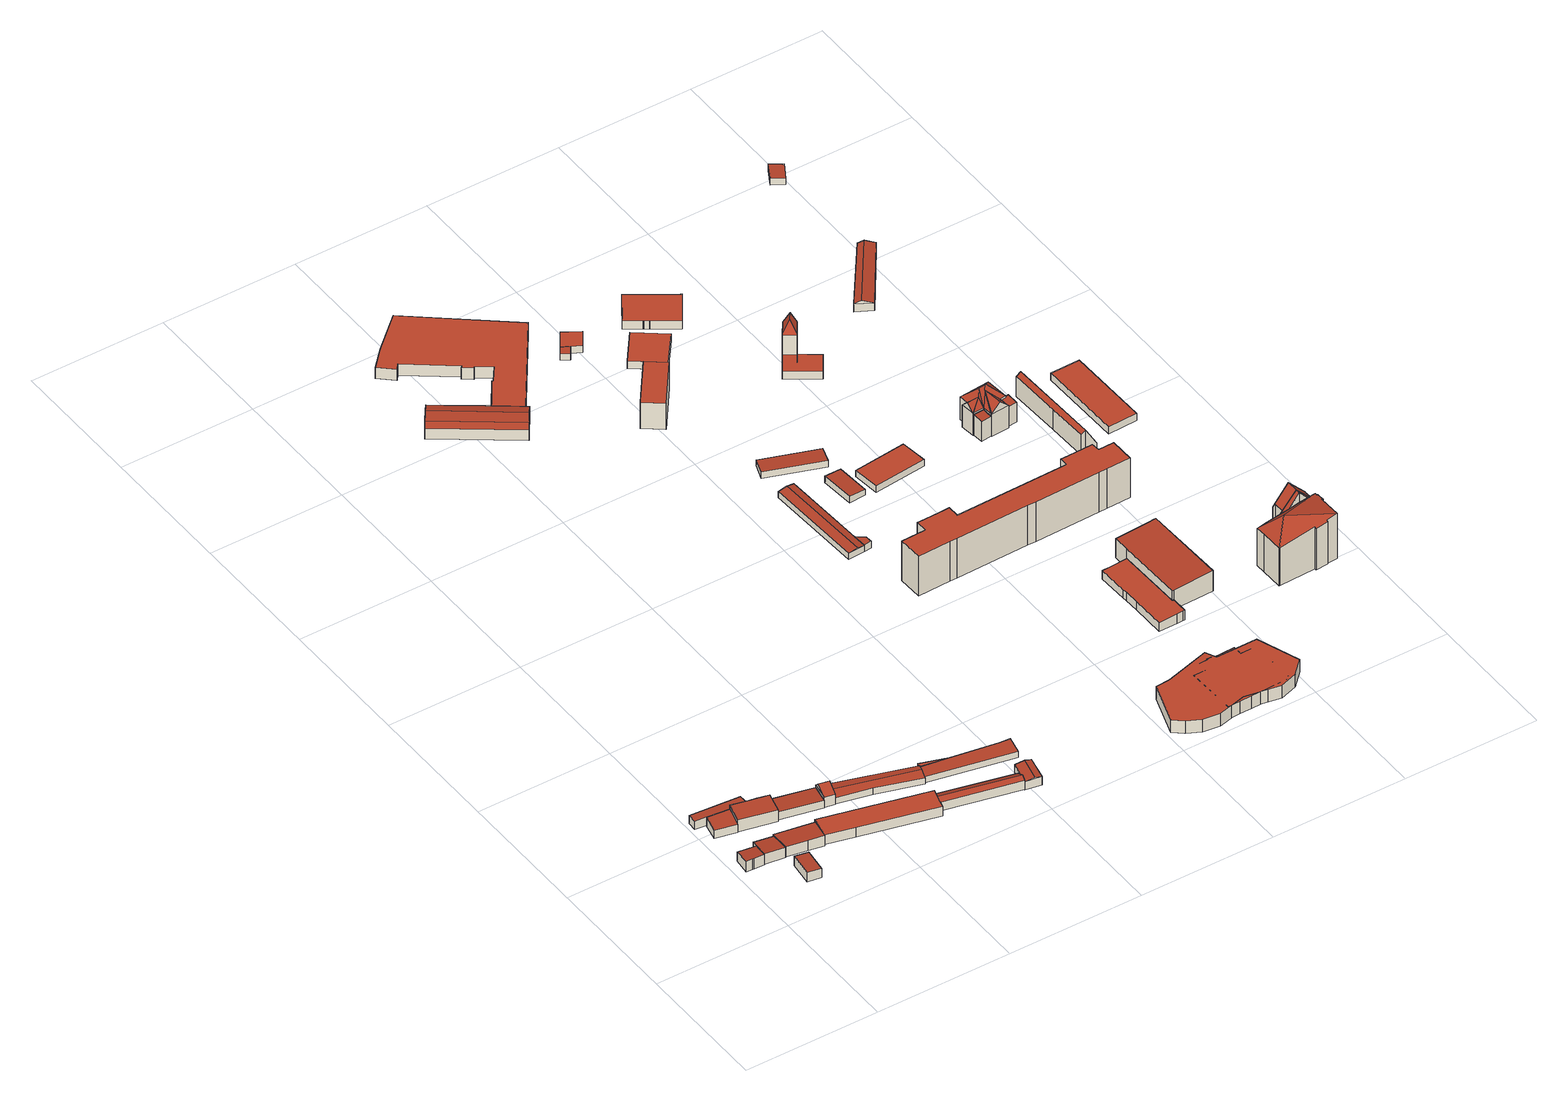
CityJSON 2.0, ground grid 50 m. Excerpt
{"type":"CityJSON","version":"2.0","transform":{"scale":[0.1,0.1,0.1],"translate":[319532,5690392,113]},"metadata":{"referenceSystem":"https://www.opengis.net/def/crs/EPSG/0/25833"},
"CityObjects":{
"building1":{"type":"Building","attributes":{"Dachtyp_tdc":"tdcPolyFlatRoof","Gemeindeschluessel":14713000,"Dachneigung":7.32,"QualitaetDacherkennung":81,"Geometrietyp2DReferenz":"3000","function":"31001_2463","roofType":"2100","measuredHeight":4.46},"geometry":[{"type":"MultiSurface","lod":"2","boundaries":[[[0,1,2,3]],[[1,4,5,2]],[[4,6,7,5]],[[6,8,9,7]],[[8,10,11,9]],[[10,0,3,11]],[[10,8,6,4,1,0]],[[3,2,5,7,9,11]]],"semantics":{"surfaces":[{"type":"WallSurface"},{"type":"RoofSurface"},{"type":"GroundSurface"}],"values":[0,0,0,0,0,0,1,2]}}]},
"building2":{"type":"Building","attributes":{"Dachtyp_tdc":"tdcPolyFlatRoof","Gemeindeschluessel":14713000,"Dachneigung":7.3,"QualitaetDacherkennung":84,"Geometrietyp2DReferenz":"3000","function":"31001_2463","roofType":"2100","measuredHeight":4.32},"geometry":[{"type":"MultiSurface","lod":"2","boundaries":[[[12,13,14,15]],[[13,16,17,14]],[[16,18,19,17]],[[18,20,21,19]],[[20,12,15,21]],[[20,18,16,13,12]],[[15,14,17,19,21]]],"semantics":{"surfaces":[{"type":"WallSurface"},{"type":"RoofSurface"},{"type":"GroundSurface"}],"values":[0,0,0,0,0,1,2]}}]},
"building3":{"type":"Building","attributes":{"Dachtyp_tdc":"tdcPolyFlatRoof","Gemeindeschluessel":14713000,"Dachneigung":4.11,"QualitaetDacherkennung":80,"Geometrietyp2DReferenz":"3000","function":"31001_2463","roofType":"2100","measuredHeight":3.92},"geometry":[{"type":"MultiSurface","lod":"2","boundaries":[[[22,23,24,25]],[[23,26,27,24]],[[26,28,29,27]],[[28,22,25,29]],[[28,26,23,22]],[[25,24,27,29]]],"semantics":{"surfaces":[{"type":"WallSurface"},{"type":"RoofSurface"},{"type":"GroundSurface"}],"values":[0,0,0,0,1,2]}}]},
"building4":{"type":"Building","attributes":{"Dachtyp_tdc":"tdcPolyFlatRoof","Gemeindeschluessel":14713000,"Dachneigung":4.64,"QualitaetDacherkennung":87,"Geometrietyp2DReferenz":"3000","function":"31001_9998","roofType":"2100","measuredHeight":3.93},"geometry":[{"type":"MultiSurface","lod":"2","boundaries":[[[30,31,32,33]],[[31,34,35,32]],[[34,36,37,35]],[[36,30,33,37]],[[36,34,31,30]],[[33,32,35,37]]],"semantics":{"surfaces":[{"type":"WallSurface"},{"type":"RoofSurface"},{"type":"GroundSurface"}],"values":[0,0,0,0,1,2]}}]},
"building5":{"type":"Building","attributes":{"Dachtyp_tdc":"tdcPolyFlatRoof","Gemeindeschluessel":14713000,"Dachneigung":3.67,"QualitaetDacherkennung":67,"Geometrietyp2DReferenz":"3000","function":"31001_2000","roofType":"2100","measuredHeight":3.6},"geometry":[{"type":"MultiSurface","lod":"2","boundaries":[[[38,39,40,41]],[[39,42,43,40]],[[42,44,45,43]],[[44,46,47,45]],[[46,23,48,47]],[[23,38,41,48]],[[23,46,44,42,39,38]],[[41,40,43,45,47,48]]],"semantics":{"surfaces":[{"type":"WallSurface"},{"type":"RoofSurface"},{"type":"GroundSurface"}],"values":[0,0,0,0,0,0,1,2]}}]},
"building6":{"type":"Building","attributes":{"Gemeindeschluessel":14713000,"Dachtyp_tdc":"tdcPolyFlatRoof","Dachneigung":3.35,"QualitaetDacherkennung":66,"Geometrietyp2DReferenz":"3000","function":"31001_2463","roofType":"2100","measuredHeight":4.16},"geometry":[{"type":"MultiSurface","lod":"2","boundaries":[[[49,50,51,52]],[[50,53,54,51]],[[53,55,56,54]],[[55,57,58,56]],[[57,59,60,58]],[[59,49,52,60]],[[59,57,55,53,50,49]],[[52,51,54,56,58,60]]],"semantics":{"surfaces":[{"type":"WallSurface"},{"type":"RoofSurface"},{"type":"GroundSurface"}],"values":[0,0,0,0,0,0,1,2]}}]},
"building7":{"type":"Building","attributes":{"Dachtyp_tdc":"tdcPolyFlatRoof","Gemeindeschluessel":14713000,"Dachneigung":4.12,"QualitaetDacherkennung":61,"Geometrietyp2DReferenz":"3000","function":"31001_2463","roofType":"2100","measuredHeight":5.3},"geometry":[{"type":"MultiSurface","lod":"2","boundaries":[[[61,62,63,64]],[[62,65,66,63]],[[65,67,68,66]],[[67,69,70,68]],[[69,71,72,70]],[[71,61,64,72]],[[71,69,67,65,62,61]],[[64,63,66,68,70,72]]],"semantics":{"surfaces":[{"type":"WallSurface"},{"type":"RoofSurface"},{"type":"GroundSurface"}],"values":[0,0,0,0,0,0,1,2]}}]},
"building8":{"type":"Building","attributes":{"Dachtyp_tdc":"tdcPolyFlatRoof","Gemeindeschluessel":14713000,"Dachneigung":3.57,"QualitaetDacherkennung":78,"Geometrietyp2DReferenz":"3000","function":"31001_2463","roofType":"2100","measuredHeight":3.33},"geometry":[{"type":"MultiSurface","lod":"2","boundaries":[[[73,74,75,76]],[[74,77,78,75]],[[77,79,80,78]],[[79,81,82,80]],[[81,73,76,82]],[[81,79,77,74,73]],[[76,75,78,80,82]]],"semantics":{"surfaces":[{"type":"WallSurface"},{"type":"RoofSurface"},{"type":"GroundSurface"}],"values":[0,0,0,0,0,1,2]}}]},
"building9":{"type":"Building","attributes":{"Dachtyp_tdc":"tdcFreeFormRoof","Gemeindeschluessel":14713000,"Dachneigung":20.02,"QualitaetDacherkennung":26,"Geometrietyp2DReferenz":"3000","function":"31001_2463","roofType":"5000","measuredHeight":5.85},"geometry":[{"type":"MultiSurface","lod":"2","boundaries":[[[83,84,85,86]],[[84,87,88,85]],[[87,89,90,88]],[[89,91,92,90]],[[91,83,86,92]],[[93,89,87,84,94]],[[91,93,94,83]],[[91,89,93]],[[84,83,94]],[[86,85,88,90,92]]],"semantics":{"surfaces":[{"type":"WallSurface"},{"type":"RoofSurface"},{"type":"GroundSurface"}],"values":[0,0,0,0,0,1,1,0,0,2]}}]},
"building10":{"type":"Building","attributes":{"Dachtyp_tdc":"tdcPolyFlatRoof","Gemeindeschluessel":14713000,"Dachneigung":0,"QualitaetDacherkennung":82,"Geometrietyp2DReferenz":"3000","function":"31001_2463","roofType":"1000","measuredHeight":3.89},"geometry":[{"type":"MultiSurface","lod":"2","boundaries":[[[95,96,97,98]],[[96,99,100,97]],[[99,101,102,100]],[[101,103,104,102]],[[103,105,106,104]],[[105,107,108,106]],[[107,95,98,108]],[[107,105,103,101,99,96,95]],[[98,97,100,102,104,106,108]]],"semantics":{"surfaces":[{"type":"WallSurface"},{"type":"RoofSurface"},{"type":"GroundSurface"}],"values":[0,0,0,0,0,0,0,1,2]}}]},
"building11":{"type":"Building","attributes":{"Dachtyp_tdc":"tdcFreeFormRoof","Gemeindeschluessel":14713000,"Dachneigung":10.01,"QualitaetDacherkennung":74,"Geometrietyp2DReferenz":"3000","function":"31001_2463","roofType":"5000","measuredHeight":3.23},"geometry":[{"type":"MultiSurface","lod":"2","boundaries":[[[109,110,111,112]],[[110,113,114,111]],[[113,115,116,114]],[[115,117,118,116]],[[117,119,120,118]],[[117,115,113,121,122,119]],[[121,110,109,123,124,122]],[[124,119,122]],[[113,110,121]],[[120,125,126,112,111,114,116,118]],[[119,124,125,120]],[[124,123,126,125]],[[123,109,112,126]]],"semantics":{"surfaces":[{"type":"WallSurface"},{"type":"RoofSurface"},{"type":"GroundSurface"}],"values":[0,0,0,0,0,1,1,0,0,2,0,0,0]}}]},
"building12":{"type":"Building","attributes":{"Dachtyp_tdc":"tdcGableRoof","Gemeindeschluessel":14713000,"Dachneigung":28.31,"QualitaetDacherkennung":8,"Geometrietyp2DReferenz":"3000","function":"31001_2463","roofType":"3100","measuredHeight":4.2},"geometry":[{"type":"MultiSurface","lod":"2","boundaries":[[[127,128,129,130]],[[128,131,132,129]],[[131,133,134,132]],[[133,127,130,134]],[[131,128,135]],[[127,133,136]],[[128,127,136,135]],[[133,131,135,136]],[[130,129,132,134]]],"semantics":{"surfaces":[{"type":"WallSurface"},{"type":"RoofSurface"},{"type":"GroundSurface"}],"values":[0,0,0,0,0,0,1,1,2]}}]},
"building13":{"type":"Building","attributes":{"Gemeindeschluessel":14713000,"Geometrietyp2DReferenz":"3000","function":"31001_2463","roofType":"9999"},"children":["building13-1","building13-2"]},
"building13-1":{"type":"BuildingPart","attributes":{"Dachtyp_tdc":"tdcPolyFlatRoof","Dachneigung":0,"QualitaetDacherkennung":53,"Geometrietyp2DReferenz":"3000","roofType":"1000","measuredHeight":2.65},"parents":["building13"],"geometry":[{"type":"MultiSurface","lod":"2","boundaries":[[[137,110,111,138,139]],[[110,109,112,111]],[[109,140,141,112]],[[140,142,143,141]],[[140,109,110,137,144,142]],[[143,138,111,112,141]],[[139,144,137]],[[138,143,142,144,139]]],"semantics":{"surfaces":[{"type":"WallSurface"},{"type":"RoofSurface"},{"type":"GroundSurface"},{"type":"ClosureSurface"}],"values":[0,0,0,0,1,2,0,3]}}]},
"building13-2":{"type":"BuildingPart","attributes":{"Dachtyp_tdc":"tdcPolyFlatRoof","Dachneigung":3.25,"QualitaetDacherkennung":70,"Geometrietyp2DReferenz":"3000","roofType":"2100","measuredHeight":2.72},"parents":["building13"],"geometry":[{"type":"MultiSurface","lod":"2","boundaries":[[[145,146,143,142]],[[145,147,148,146]],[[147,149,150,148]],[[149,151,114,150]],[[151,139,138,114]],[[151,149,147,145,142,144,139]],[[138,143,146,148,150,114]],[[143,138,139,144,142]]],"semantics":{"surfaces":[{"type":"WallSurface"},{"type":"RoofSurface"},{"type":"GroundSurface"},{"type":"ClosureSurface"}],"values":[0,0,0,0,0,1,2,3]}}]},
"building14":{"type":"Building","attributes":{"Dachtyp_tdc":"tdcGableRoof","Gemeindeschluessel":14713000,"Dachneigung":12.48,"QualitaetDacherkennung":77,"Geometrietyp2DReferenz":"3000","function":"31001_2463","roofType":"3100","measuredHeight":4.03},"geometry":[{"type":"MultiSurface","lod":"2","boundaries":[[[152,153,154,155]],[[153,156,157,154]],[[156,158,159,157]],[[158,152,155,159]],[[156,153,160]],[[152,158,161]],[[153,152,161,160]],[[158,156,160,161]],[[155,154,157,159]]],"semantics":{"surfaces":[{"type":"WallSurface"},{"type":"RoofSurface"},{"type":"GroundSurface"}],"values":[0,0,0,0,0,0,1,1,2]}}]},
"building15":{"type":"Building","attributes":{"Dachtyp_tdc":"tdcFreeFormRoof","Gemeindeschluessel":14713000,"Dachneigung":4.04,"QualitaetDacherkennung":71,"Geometrietyp2DReferenz":"3000","function":"31001_2000","roofType":"5000","measuredHeight":5.27},"geometry":[{"type":"MultiSurface","lod":"2","boundaries":[[[162,163,164,165]],[[163,166,167,164]],[[166,168,169,167]],[[168,170,171,169]],[[170,172,173,171]],[[172,174,175,173]],[[174,176,177,175]],[[176,178,179,177]],[[178,180,181,179]],[[180,162,165,181]],[[180,182,183,162]],[[172,170,168,184,185,186]],[[187,185,184,183,182]],[[176,187,182,178]],[[174,186,185,187,176]],[[172,186,174]],[[163,183,184,166]],[[166,184,168]],[[162,183,163]],[[178,182,180]],[[165,164,167,169,171,173,175,177,179,181]]],"semantics":{"surfaces":[{"type":"WallSurface"},{"type":"RoofSurface"},{"type":"GroundSurface"}],"values":[0,0,0,0,0,0,0,0,0,0,1,1,1,0,0,0,0,0,0,0,2]}}]},
"building16":{"type":"Building","attributes":{"Dachtyp_tdc":"tdcPolyFlatRoof","Gemeindeschluessel":14713000,"Dachneigung":0,"QualitaetDacherkennung":30,"Geometrietyp2DReferenz":"3000","function":"31001_2000","roofType":"1000","measuredHeight":4.52},"geometry":[{"type":"MultiSurface","lod":"2","boundaries":[[[188,189,190,191]],[[189,192,193,190]],[[192,194,195,193]],[[194,196,197,195]],[[196,198,199,197]],[[198,200,201,199]],[[200,202,203,201]],[[202,204,205,203]],[[204,206,207,205]],[[206,208,209,207]],[[208,210,211,209]],[[210,212,213,211]],[[212,214,215,213]],[[214,216,217,215]],[[214,212,210,208,206,204,202,200,198,196,194,192,189,188,216]],[[217,191,190,193,195,197,199,201,203,205,207,209,211,213,215]],[[216,188,191,217]]],"semantics":{"surfaces":[{"type":"WallSurface"},{"type":"RoofSurface"},{"type":"GroundSurface"}],"values":[0,0,0,0,0,0,0,0,0,0,0,0,0,0,1,2,0]}}]},
"building17":{"type":"Building","attributes":{"Gemeindeschluessel":14713000,"Geometrietyp2DReferenz":"3000","function":"31001_2463","roofType":"9999"},"children":["building17-1","building17-2"]},
"building17-1":{"type":"BuildingPart","attributes":{"Dachtyp_tdc":"tdcPolyFlatRoof","Dachneigung":4.2,"QualitaetDacherkennung":54,"Geometrietyp2DReferenz":"3000","roofType":"2100","measuredHeight":2.87},"parents":["building17"],"geometry":[{"type":"MultiSurface","lod":"2","boundaries":[[[218,219,220,221,222]],[[219,223,224,220]],[[223,225,226,224]],[[225,227,228,229,226]],[[225,223,219,218,227]],[[229,221,220,224,226]],[[222,228,227,218]],[[221,229,228,222]]],"semantics":{"surfaces":[{"type":"WallSurface"},{"type":"RoofSurface"},{"type":"GroundSurface"},{"type":"ClosureSurface"}],"values":[0,0,0,0,1,2,0,3]}}]},
"building17-2":{"type":"BuildingPart","attributes":{"Dachtyp_tdc":"tdcGableRoof","Dachneigung":10.24,"QualitaetDacherkennung":35,"Geometrietyp2DReferenz":"3000","roofType":"3100","measuredHeight":2.99},"parents":["building17"],"geometry":[{"type":"MultiSurface","lod":"2","boundaries":[[[230,231,232,233]],[[231,234,235,232]],[[228,230,233,229]],[[234,231,236]],[[230,228,237]],[[231,230,237,236]],[[228,222,234,236,237]],[[233,232,235,221,229]],[[222,221,235,234]],[[228,229,221,222]]],"semantics":{"surfaces":[{"type":"WallSurface"},{"type":"RoofSurface"},{"type":"GroundSurface"},{"type":"ClosureSurface"}],"values":[0,0,0,0,0,1,1,2,0,3]}}]},
"building18":{"type":"Building","attributes":{"Gemeindeschluessel":14713000,"Dachorientierung":0,"MittlereTraufHoehe":126.74,"ObjektHoehe":10.85,"BodenHoehe":115.89,"Geometrietyp2DReferenz":"3000","BezugspunktDach":"2000","AbsoluteHoehe":126.74,"Dachflaeche":163.37,"function":"31001_9998","measuredHeight":10.85,"storeysAboveGround":4},"geometry":[{"type":"MultiSurface","lod":"2","boundaries":[[[238,239,240,241]],[[241,240,242,243]],[[240,239,244,242]],[[239,238,245,244]],[[238,241,243,245]],[[243,242,244,245]]],"semantics":{"surfaces":[{"type":"RoofSurface"},{"type":"WallSurface"},{"type":"GroundSurface"}],"values":[0,1,1,1,1,2]}}]},
"building19":{"type":"Building","attributes":{"Dachtyp_tdc":"tdcPolyFlatRoof","Gemeindeschluessel":14713000,"Dachneigung":2.97,"QualitaetDacherkennung":49,"Geometrietyp2DReferenz":"3000","function":"31001_2463","roofType":"2100","measuredHeight":2.62},"geometry":[{"type":"MultiSurface","lod":"2","boundaries":[[[246,247,248,249]],[[247,250,251,248]],[[250,252,253,251]],[[250,247,246,252]],[[253,249,248,251]],[[252,246,249,253]]],"semantics":{"surfaces":[{"type":"WallSurface"},{"type":"RoofSurface"},{"type":"GroundSurface"}],"values":[0,0,0,1,2,0]}}]},
"building20":{"type":"Building","attributes":{"Gemeindeschluessel":14713000,"Geometrietyp2DReferenz":"3000","function":"31001_9998","roofType":"9999"},"children":["building20-1","building20-2"]},
"building20-1":{"type":"BuildingPart","attributes":{"Dachtyp_tdc":"tdcPolyFlatRoof","Dachneigung":2.71,"QualitaetDacherkennung":82,"Geometrietyp2DReferenz":"3000","roofType":"2100","measuredHeight":3.16},"parents":["building20"],"geometry":[{"type":"MultiSurface","lod":"2","boundaries":[[[254,255,256,257]],[[255,258,259,256]],[[260,261,262,263]],[[260,264,258,255,254,261]],[[262,257,256,259,263]],[[261,254,257,262]],[[260,263,259,258,264]]],"semantics":{"surfaces":[{"type":"WallSurface"},{"type":"RoofSurface"},{"type":"GroundSurface"},{"type":"ClosureSurface"}],"values":[0,0,0,1,2,0,3]}}]},
"building20-2":{"type":"BuildingPart","attributes":{"Dachtyp_tdc":"tdcPolyFlatRoof","Dachneigung":4.2,"QualitaetDacherkennung":52,"Geometrietyp2DReferenz":"3000","roofType":"2100","measuredHeight":2.92},"parents":["building20"],"geometry":[{"type":"MultiSurface","lod":"2","boundaries":[[[265,266,260,263,267]],[[258,268,269,259]],[[268,265,267,269]],[[268,258,264,266,265]],[[267,263,259,269]],[[264,260,266]],[[259,263,260,264,258]]],"semantics":{"surfaces":[{"type":"WallSurface"},{"type":"RoofSurface"},{"type":"GroundSurface"},{"type":"ClosureSurface"}],"values":[0,0,0,1,2,0,3]}}]},
"building21":{"type":"Building","attributes":{"Dachtyp_tdc":"tdcPolyFlatRoof","Gemeindeschluessel":14713000,"Dachneigung":0,"QualitaetDacherkennung":55,"Geometrietyp2DReferenz":"3000","function":"31001_9998","roofType":"1000","measuredHeight":5.22},"geometry":[{"type":"MultiSurface","lod":"2","boundaries":[[[270,271,272,273]],[[271,274,275,272]],[[274,276,277,275]],[[276,278,279,277]],[[278,280,281,279]],[[280,282,283,281]],[[282,284,285,283]],[[284,286,287,285]],[[286,288,289,287]],[[288,290,291,289]],[[290,292,293,291]],[[292,294,295,293]],[[294,296,297,295]],[[296,298,299,297]],[[298,270,273,299]],[[298,296,294,292,290,288,286,284,282,280,278,276,274,271,270]],[[273,272,275,277,279,281,283,285,287,289,291,293,295,297,299]]],"semantics":{"surfaces":[{"type":"WallSurface"},{"type":"RoofSurface"},{"type":"GroundSurface"}],"values":[0,0,0,0,0,0,0,0,0,0,0,0,0,0,0,1,2]}}]},
"building22":{"type":"Building","attributes":{"Dachtyp_tdc":"tdcPolyFlatRoof","Gemeindeschluessel":14713000,"Dachneigung":3.1,"QualitaetDacherkennung":65,"Geometrietyp2DReferenz":"3000","function":"31001_2463","roofType":"2100","measuredHeight":2.79},"geometry":[{"type":"MultiSurface","lod":"2","boundaries":[[[300,301,302,303]],[[301,304,305,302]],[[304,306,307,305]],[[306,300,303,307]],[[306,304,301,300]],[[303,302,305,307]]],"semantics":{"surfaces":[{"type":"WallSurface"},{"type":"RoofSurface"},{"type":"GroundSurface"}],"values":[0,0,0,0,1,2]}}]},
"building23":{"type":"Building","attributes":{"name":"Käthe-Kollwitz-Schule","Gemeindeschluessel":14713000,"Dachneigung":90,"Dachorientierung":0,"MittlereTraufHoehe":121.29,"QualitaetDacherkennung":62,"ObjektHoehe":5.13,"BodenHoehe":116.16,"Geometrietyp2DReferenz":"3000","AbsoluteHoehe":121.29,"Dachflaeche":491.14,"function":"31001_3021","roofType":"1000","measuredHeight":5.13,"storeysAboveGround":2},"geometry":[{"type":"MultiSurface","lod":"2","boundaries":[[[308,309,310,311]],[[309,312,313,310]],[[312,314,315,313]],[[314,316,317,315]],[[316,318,319,317]],[[318,320,321,319]],[[320,322,323,321]],[[322,324,325,323]],[[324,326,327,325]],[[326,328,329,327]],[[328,330,331,329]],[[330,332,333,331]],[[332,334,335,333]],[[334,336,337,335]],[[336,338,339,337]],[[338,340,341,339]],[[340,342,343,341]],[[342,344,345,343]],[[344,346,347,345]],[[346,348,349,347]],[[348,308,311,349]],[[348,346,344,342,340,338,336,334,332,330,328,326,324,322,320,318,316,314,312,309,308]],[[311,310,313,315,317,319,321,323,325,327,329,331,333,335,337,339,341,343,345,347,349]]],"semantics":{"surfaces":[{"type":"WallSurface"},{"type":"RoofSurface"},{"type":"GroundSurface"}],"values":[0,0,0,0,0,0,0,0,0,0,0,0,0,0,0,0,0,0,0,0,0,1,2]}}]},
"building24":{"type":"Building","attributes":{"Gemeindeschluessel":14713000,"Dachorientierung":0,"MittlereTraufHoehe":118.83,"ObjektHoehe":3,"BodenHoehe":115.83,"Geometrietyp2DReferenz":"3000","BezugspunktDach":"2000","AbsoluteHoehe":118.83,"Dachflaeche":179.78,"function":"31001_9998","measuredHeight":3,"storeysAboveGround":1},"geometry":[{"type":"MultiSurface","lod":"2","boundaries":[[[350,351,352,353]],[[353,352,354,355]],[[352,351,356,354]],[[351,350,357,356]],[[350,353,355,357]],[[355,354,356,357]]],"semantics":{"surfaces":[{"type":"RoofSurface"},{"type":"WallSurface"},{"type":"GroundSurface"}],"values":[0,1,1,1,1,2]}}]},
"building25":{"type":"Building","attributes":{"Dachtyp_tdc":"tdcPolyFlatRoof","Gemeindeschluessel":14713000,"Dachneigung":0,"QualitaetDacherkennung":29,"Geometrietyp2DReferenz":"3000","function":"31001_9998","roofType":"1000","measuredHeight":2.67},"geometry":[{"type":"MultiSurface","lod":"2","boundaries":[[[358,359,360,361]],[[359,362,363,360]],[[362,364,365,363]],[[364,358,361,365]],[[364,362,359,358]],[[361,360,363,365]]],"semantics":{"surfaces":[{"type":"WallSurface"},{"type":"RoofSurface"},{"type":"GroundSurface"}],"values":[0,0,0,0,1,2]}}]},
"building26":{"type":"Building","attributes":{"name":"74. Schule Leipzig","Dachtyp_tdc":"tdcPolyFlatRoof","Gemeindeschluessel":14713000,"Dachneigung":0,"QualitaetDacherkennung":68,"Geometrietyp2DReferenz":"3000","function":"31001_3021","roofType":"1000","measuredHeight":16.44},"geometry":[{"type":"MultiSurface","lod":"2","boundaries":[[[366,367,368,369]],[[367,370,371,368]],[[370,372,373,371]],[[372,374,375,373]],[[374,376,377,375]],[[376,378,379,377]],[[378,380,381,379]],[[380,382,383,381]],[[382,384,385,383]],[[384,386,387,385]],[[386,388,389,387]],[[388,390,391,389]],[[390,392,393,391]],[[392,394,395,393]],[[394,396,397,395]],[[396,398,399,397]],[[398,400,401,399]],[[400,402,403,401]],[[402,404,405,403]],[[404,406,407,405]],[[406,366,369,407]],[[406,404,402,400,398,396,394,392,390,388,386,384,382,380,378,376,374,372,370,367,366]],[[369,368,371,373,375,377,379,381,383,385,387,389,391,393,395,397,399,401,403,405,407]]],"semantics":{"surfaces":[{"type":"WallSurface"},{"type":"RoofSurface"},{"type":"GroundSurface"}],"values":[0,0,0,0,0,0,0,0,0,0,0,0,0,0,0,0,0,0,0,0,0,1,2]}}]},
"building27":{"type":"Building","attributes":{"Dachtyp_tdc":"tdcPolyFlatRoof","Gemeindeschluessel":14713000,"Dachneigung":2.69,"QualitaetDacherkennung":83,"Geometrietyp2DReferenz":"3000","function":"31001_3211","roofType":"2100","measuredHeight":3.95},"geometry":[{"type":"MultiSurface","lod":"2","boundaries":[[[408,409,410,411]],[[409,412,413,410]],[[412,414,415,413]],[[414,416,417,415]],[[416,418,419,417]],[[418,420,421,419]],[[420,422,423,421]],[[422,424,425,423]],[[424,426,427,425]],[[426,428,429,427]],[[428,430,431,429]],[[430,432,433,431]],[[432,408,411,433]],[[432,430,428,426,424,422,420,418,416,414,412,409,408]],[[411,410,413,415,417,419,421,423,425,427,429,431,433]]],"semantics":{"surfaces":[{"type":"WallSurface"},{"type":"RoofSurface"},{"type":"GroundSurface"}],"values":[0,0,0,0,0,0,0,0,0,0,0,0,0,1,2]}}]},
"building28":{"type":"Building","attributes":{"Gemeindeschluessel":14713000,"Dachneigung":90,"Dachorientierung":0,"MittlereTraufHoehe":119.14,"QualitaetDacherkennung":77,"ObjektHoehe":3.32,"BodenHoehe":115.82,"Geometrietyp2DReferenz":"3000","AbsoluteHoehe":119.14,"Dachflaeche":243.53,"function":"31001_9998","roofType":"1000","measuredHeight":3.32,"storeysAboveGround":1},"geometry":[{"type":"MultiSurface","lod":"2","boundaries":[[[434,435,436,437]],[[435,438,439,436]],[[438,440,441,439]],[[440,442,443,441]],[[442,444,445,443]],[[444,446,447,445]],[[446,448,449,447]],[[448,450,451,449]],[[450,434,437,451]],[[450,448,446,444,442,440,438,435,434]],[[437,436,439,441,443,445,447,449,451]]],"semantics":{"surfaces":[{"type":"WallSurface"},{"type":"RoofSurface"},{"type":"GroundSurface"}],"values":[0,0,0,0,0,0,0,0,0,1,2]}}]},
"building29":{"type":"Building","attributes":{"Dachtyp_tdc":"tdcPolyFlatRoof","Gemeindeschluessel":14713000,"Dachneigung":2.82,"QualitaetDacherkennung":91,"Geometrietyp2DReferenz":"3000","function":"31001_3211","roofType":"2100","measuredHeight":8.54},"geometry":[{"type":"MultiSurface","lod":"2","boundaries":[[[452,453,421,423]],[[453,454,419,421]],[[454,455,456,419]],[[455,457,458,456]],[[457,459,460,458]],[[459,461,462,460]],[[461,463,464,462]],[[463,452,423,464]],[[463,461,459,457,455,454,453,452]],[[423,421,419,456,458,460,462,464]]],"semantics":{"surfaces":[{"type":"WallSurface"},{"type":"RoofSurface"},{"type":"GroundSurface"}],"values":[0,0,0,0,0,0,0,0,1,2]}}]},
"building30":{"type":"Building","attributes":{"Gemeindeschluessel":14713000,"Dachneigung":31.14,"Dachorientierung":34.71,"MittlereTraufHoehe":127.87,"QualitaetDacherkennung":28,"ObjektHoehe":15.08,"BodenHoehe":116.64,"Geometrietyp2DReferenz":"3000","AbsoluteHoehe":131.72,"Dachflaeche":54.49,"function":"31001_9998","roofType":"5000","measuredHeight":15.08,"storeysAboveGround":5},"children":["building30-1"],"geometry":[{"type":"MultiSurface","lod":"2","boundaries":[[[465,466,467,468,469]],[[470,471,472,473,474]],[[471,465,469,472]],[[470,466,475]],[[465,471,476]],[[466,465,476,475]],[[471,470,475,476]],[[469,468,473,472]],[[474,467,466,470]],[[473,468,467,474]]],"semantics":{"surfaces":[{"type":"WallSurface"},{"type":"RoofSurface"},{"type":"GroundSurface"},{"type":"ClosureSurface"}],"values":[0,0,0,1,0,1,1,2,0,3]}}]},
"building30-1":{"type":"BuildingPart","attributes":{"Dachneigung":90,"Dachorientierung":0,"MittlereTraufHoehe":119.9,"QualitaetDacherkennung":63,"BodenHoehe":116.64,"ObjektTeilHoehe":3.27,"Geometrietyp2DReferenz":"3000","AbsoluteHoehe":119.9,"Dachflaeche":102.66,"roofType":"1000","measuredHeight":3.27,"storeysAboveGround":1},"parents":["building30"],"geometry":[{"type":"MultiSurface","lod":"2","boundaries":[[[477,478,479,480]],[[478,481,482,479]],[[481,474,473,482]],[[474,481,478,477,467]],[[480,479,482,473,468]],[[480,468,467,477]],[[468,473,474,467]]],"semantics":{"surfaces":[{"type":"WallSurface"},{"type":"RoofSurface"},{"type":"GroundSurface"},{"type":"ClosureSurface"}],"values":[0,0,0,1,2,0,3]}}]},
"building31":{"type":"Building","attributes":{"name":"Grundschule Auguste","Dachtyp_tdc":"tdcPolyFlatRoof","Gemeindeschluessel":14713000,"Dachneigung":6.92,"QualitaetDacherkennung":47,"Geometrietyp2DReferenz":"3000","function":"31001_3021","roofType":"2100","measuredHeight":8.55},"geometry":[{"type":"MultiSurface","lod":"2","boundaries":[[[483,484,485,486]],[[484,487,488,485]],[[487,489,490,488]],[[489,483,486,490]],[[489,487,484,483]],[[486,485,488,490]]],"semantics":{"surfaces":[{"type":"WallSurface"},{"type":"RoofSurface"},{"type":"GroundSurface"}],"values":[0,0,0,0,1,2]}}]},
"building32":{"type":"Building","attributes":{"name":"Grundschule Auguste","Dachtyp_tdc":"tdcFreeFormRoof","Gemeindeschluessel":14713000,"Dachneigung":44.68,"QualitaetDacherkennung":68,"Geometrietyp2DReferenz":"3000","function":"31001_3021","roofType":"5000","measuredHeight":13.47},"geometry":[{"type":"MultiSurface","lod":"2","boundaries":[[[491,492,493,494]],[[492,495,490,493]],[[495,496,488,490]],[[496,497,485,488]],[[497,498,499,485]],[[498,500,501,499]],[[500,502,503,501]],[[502,504,505,503]],[[504,506,507,505]],[[506,508,509,507]],[[508,510,511,509]],[[510,512,513,511]],[[512,514,515,513]],[[514,491,494,515]],[[516,517,518,512,510]],[[508,516,510]],[[516,508,506]],[[519,517,516,506,504]],[[520,519,504,502]],[[502,500,521,520]],[[519,496,517]],[[520,496,519]],[[520,497,496]],[[520,498,497]],[[521,498,520]],[[518,495,492]],[[518,496,495]],[[496,518,517]],[[522,518,492]],[[512,522,491,514]],[[522,512,518]],[[498,521,500]],[[491,522,492]],[[494,493,490,488,485,499,501,503,505,507,509,511,513,515]]],"semantics":{"surfaces":[{"type":"WallSurface"},{"type":"RoofSurface"},{"type":"GroundSurface"}],"values":[0,0,0,0,0,0,0,0,0,0,0,0,0,0,1,1,1,1,1,1,1,1,1,1,1,1,1,1,1,1,1,0,0,2]}}]},
"building33":{"type":"Building","attributes":{"name":"Grundschule Auguste","Dachtyp_tdc":"tdcPolyFlatRoof","Gemeindeschluessel":14713000,"Dachneigung":8.18,"QualitaetDacherkennung":50,"Geometrietyp2DReferenz":"3000","function":"31001_3021","roofType":"2100","measuredHeight":8.64},"geometry":[{"type":"MultiSurface","lod":"2","boundaries":[[[523,524,515,525]],[[524,526,513,515]],[[526,527,511,513]],[[527,528,509,511]],[[528,529,530,509]],[[529,523,525,530]],[[529,528,527,526,524,523]],[[525,515,513,511,509,530]]],"semantics":{"surfaces":[{"type":"WallSurface"},{"type":"RoofSurface"},{"type":"GroundSurface"}],"values":[0,0,0,0,0,0,1,2]}}]},
"building34":{"type":"Building","attributes":{"Gemeindeschluessel":14713000,"Geometrietyp2DReferenz":"3000","function":"31001_9998","roofType":"9999"},"children":["building34-1","building34-2","building34-3"]},
"building34-1":{"type":"BuildingPart","attributes":{"Dachtyp_tdc":"tdcGableRoof","Dachneigung":46.83,"QualitaetDacherkennung":89,"Geometrietyp2DReferenz":"3000","roofType":"3100","measuredHeight":21.87},"parents":["building34"],"geometry":[{"type":"MultiSurface","lod":"2","boundaries":[[[531,532,533,534]],[[535,536,537,538]],[[536,539,540,537]],[[539,541,542,540]],[[541,543,544,542]],[[543,545,546,544]],[[545,547,548,546]],[[547,549,550,548]],[[549,531,534,550]],[[545,543,541,539,536,535,551]],[[551,532,531,549,547,545]],[[534,533,552,538,537,540,542,544,546,548,550]],[[552,533,532,551]],[[535,538,552,551]]],"semantics":{"surfaces":[{"type":"WallSurface"},{"type":"RoofSurface"},{"type":"GroundSurface"},{"type":"ClosureSurface"}],"values":[0,0,0,0,0,0,0,0,0,1,1,2,3,3]}}]},
"building34-2":{"type":"BuildingPart","attributes":{"Dachtyp_tdc":"tdcTentRoof","Dachneigung":11.52,"QualitaetDacherkennung":33,"Geometrietyp2DReferenz":"3000","roofType":"3500","measuredHeight":21.98},"parents":["building34"],"geometry":[{"type":"MultiSurface","lod":"2","boundaries":[[[553,554,555,556]],[[554,557,558,555]],[[557,559,560,558]],[[559,561,562,560]],[[561,563,564,562]],[[563,565,566,564]],[[565,567,568,566]],[[567,569,570,568]],[[569,571,572,570]],[[571,573,572]],[[574,575,576]],[[574,577,578,575]],[[577,579,580,578]],[[579,581,582,580]],[[581,583,584,582]],[[583,585,586,584]],[[585,587,588,586]],[[587,589,590,588]],[[589,591,592,590]],[[591,593,594,592]],[[593,553,556,594]],[[563,561,559,595]],[[574,596,597,598,571,569,567,565,563,595]],[[589,587,585,583,581,579,577,574,595]],[[559,557,554,553,593,591,589,595]],[[556,555,558,560,562,564,566,568,570,572,599,575,578,580,582,584,586,588,590,592,594]],[[576,596,574]],[[598,573,571]],[[599,572,573,598,597]],[[575,599,597,596,576]]],"semantics":{"surfaces":[{"type":"WallSurface"},{"type":"RoofSurface"},{"type":"GroundSurface"},{"type":"ClosureSurface"}],"values":[0,0,0,0,0,0,0,0,0,0,0,0,0,0,0,0,0,0,0,0,0,1,1,1,1,2,0,0,3,3]}}]},
"building34-3":{"type":"BuildingPart","attributes":{"Dachtyp_tdc":"tdcGableRoof","Dachneigung":49.73,"QualitaetDacherkennung":80,"Geometrietyp2DReferenz":"3000","roofType":"3100","measuredHeight":21.87},"parents":["building34"],"geometry":[{"type":"MultiSurface","lod":"2","boundaries":[[[573,600,601,572]],[[600,602,603,601]],[[602,604,605,603]],[[604,535,538,605]],[[532,576,575,533]],[[551,535,604,602,600,573,598,606]],[[606,596,576,532,551]],[[599,572,601,603,605,538,552,533,575]],[[598,597,606]],[[573,572,599,597,598]],[[552,538,535,551]],[[532,533,552,551]],[[597,596,606]],[[599,575,576,596,597]]],"semantics":{"surfaces":[{"type":"WallSurface"},{"type":"RoofSurface"},{"type":"GroundSurface"},{"type":"ClosureSurface"}],"values":[0,0,0,0,0,1,1,2,0,3,3,3,0,3]}}]},
"building35":{"type":"Building","attributes":{"Dachtyp_tdc":"tdcGableRoof","Gemeindeschluessel":14713000,"Dachneigung":59.92,"QualitaetDacherkennung":6,"Geometrietyp2DReferenz":"3000","function":"31001_2463","roofType":"3100","measuredHeight":9.45},"geometry":[{"type":"MultiSurface","lod":"2","boundaries":[[[607,608,609,610]],[[608,611,612,609]],[[611,613,614,612]],[[613,615,616,614]],[[615,617,618,616]],[[617,619,620,618]],[[619,621,622,620]],[[621,607,610,622]],[[617,615,613,611,608]],[[608,607,621,619,617]],[[610,609,612,614,616,618,620,622]]],"semantics":{"surfaces":[{"type":"WallSurface"},{"type":"RoofSurface"},{"type":"GroundSurface"}],"values":[0,0,0,0,0,0,0,0,1,1,2]}}]},
"building36":{"type":"Building","attributes":{"Dachtyp_tdc":"tdcGableRoof","Gemeindeschluessel":14713000,"Dachneigung":17.08,"QualitaetDacherkennung":14,"Geometrietyp2DReferenz":"3000","function":"31001_9998","roofType":"3100","measuredHeight":4.38},"geometry":[{"type":"MultiSurface","lod":"2","boundaries":[[[623,624,625,626]],[[624,627,628,625]],[[627,629,630,628]],[[629,623,626,630]],[[627,624,631]],[[623,629,632]],[[624,623,632,631]],[[629,627,631,632]],[[626,625,628,630]]],"semantics":{"surfaces":[{"type":"WallSurface"},{"type":"RoofSurface"},{"type":"GroundSurface"}],"values":[0,0,0,0,0,0,1,1,2]}}]},
"building37":{"type":"Building","attributes":{"Dachtyp_tdc":"tdcPolyFlatRoof","Gemeindeschluessel":14713000,"Dachneigung":0,"QualitaetDacherkennung":88,"Geometrietyp2DReferenz":"3000","function":"31001_2463","roofType":"1000","measuredHeight":2.84},"geometry":[{"type":"MultiSurface","lod":"2","boundaries":[[[633,634,635,636]],[[637,638,634,633]],[[638,639,635,634]],[[639,640,636,635]],[[640,637,633,636]],[[640,639,638,637]]],"semantics":{"surfaces":[{"type":"GroundSurface"},{"type":"WallSurface"},{"type":"RoofSurface"}],"values":[0,1,1,1,1,2]}}]},
"building38":{"type":"Building","attributes":{"Dachtyp_tdc":"tdcPolyFlatRoof","Gemeindeschluessel":14713000,"Dachneigung":3.12,"QualitaetDacherkennung":69,"Geometrietyp2DReferenz":"3000","function":"31001_9998","roofType":"2100","measuredHeight":2.66},"geometry":[{"type":"MultiSurface","lod":"2","boundaries":[[[641,642,643,644]],[[642,645,646,643]],[[645,647,648,646]],[[647,641,644,648]],[[647,645,642,641]],[[644,643,646,648]]],"semantics":{"surfaces":[{"type":"WallSurface"},{"type":"RoofSurface"},{"type":"GroundSurface"}],"values":[0,0,0,0,1,2]}}]}
},
"vertices":[
[23,268,67],[30,329,59],[30,329,22],[23,268,22],[96,320,59],[96,320,22],[89,265,66],[89,265,22],[52,267,66],[52,267,22],[46,267,66],[46,267,22],
[89,265,67],[96,320,60],[96,320,24],[89,265,24],[99,342,57],[99,342,24],[169,329,57],[169,329,24],[163,255,67],[163,255,24],
[31,460,54],[45,521,59],[45,521,20],[31,460,20],[126,512,60],[126,512,20],[109,443,54],[109,443,20],
[204,113,60],[153,119,64],[153,119,24],[204,113,24],[164,208,64],[164,208,24],[215,201,60],[215,201,24],
[2,526,59],[5,561,57],[5,561,24],[2,526,24],[189,546,57],[189,546,24],[188,498,60],[188,498,24],[126,512,59],[126,512,24],[45,521,24],
[163,255,68],[169,329,63],[169,329,26],[163,255,26],[169,332,63],[169,332,26],[311,307,63],[311,307,26],[296,231,68],[296,231,26],[240,242,68],[240,242,26],
[109,443,71],[126,512,76],[126,512,23],[109,443,23],[188,498,76],[188,498,23],[215,492,76],[215,492,23],[257,483,76],[257,483,23],[242,413,71],[242,413,23],
[242,413,62],[257,483,58],[257,483,29],[242,413,29],[382,455,58],[382,455,29],[408,449,58],[408,449,29],[393,379,62],[393,379,29],
[393,379,74],[408,449,69],[408,449,33],[393,379,33],[430,444,69],[430,444,33],[444,441,69],[444,441,33],[430,371,74],[430,371,33],[440,418,92],[403,426,92],
[296,231,71],[311,307,71],[311,307,32],[296,231,32],[311,311,71],[311,311,32],[700,216,71],[700,216,32],[684,158,71],[684,158,32],[679,136,71],[679,136,32],[398,205,71],[398,205,32],
[731,351,61],[735,350,61],[735,350,34],[731,351,34],[719,299,61],[719,299,34],[718,292,60],[718,292,34],[555,343,61],[555,343,34],[430,371,60],[430,371,34],[727,325,66],[437,406,66],[448,440,60],[444,441,60],[444,441,34],[448,440,34],
[962,95,71],[684,158,70],[684,158,35],[962,95,35],[700,216,56],[700,216,35],[974,150,57],[974,150,35],[690,180,77],[967,115,77],
[733,345,61],[733,345,34],[733,345,60],[736,361,61],[736,361,34],[836,329,61],[836,329,34],[792,336,61],
[1006,301,61],[1006,301,34],[1044,297,61],[1044,297,34],[1032,235,58],[1032,235,34],[719,299,58],
[1038,170,69],[1019,83,69],[1019,83,33],[1038,170,33],[962,95,66],[962,95,33],[982,182,66],[982,182,33],[997,88,73],[1016,175,73],
[364,2574,50],[380,2596,50],[380,2596,6],[364,2574,6],[408,2634,50],[408,2634,6],[430,2665,50],[430,2665,6],[599,2546,50],[599,2546,6],[697,2476,50],[697,2476,6],[696,2475,50],[696,2475,6],[652,2413,50],[652,2413,6],[648,2407,50],[648,2407,6],[632,2384,50],[632,2384,6],[648,2407,56],[380,2596,56],[408,2634,59],[674,2444,59],[696,2475,51],[652,2413,56],
[630,2759,48],[469,2878,48],[469,2878,2],[630,2759,2],[453,2857,48],[453,2857,2],[402,2905,48],[402,2905,2],[463,2969,48],[463,2969,2],[588,3081,48],[588,3081,2],[919,2814,48],[919,2814,2],[686,2484,48],[686,2484,2],[599,2546,48],[599,2546,2],[668,2647,48],[668,2647,2],[672,2644,48],[672,2644,2],[712,2698,48],[712,2698,2],[660,2733,48],[660,2733,2],[656,2728,48],[656,2728,2],[624,2751,48],[624,2751,2],
[1191,1385,51],[1218,1361,53],[1218,1361,24],[1191,1385,24],[1191,1385,48],[1219,1341,53],[1219,1341,24],[1220,1336,53],[1220,1336,24],[1194,1334,51],[1194,1334,48],[1194,1334,24],
[1131,1330,48],[1114,1701,48],[1114,1701,24],[1131,1330,24],[1176,1704,49],[1176,1704,24],[1148,1702,54],[1165,1332,54],
[1003,2164,137],[1122,2322,137],[1057,2372,137],[937,2213,137],[1057,2372,29],[937,2213,29],[1122,2322,29],[1003,2164,29],
[1320,1726,59],[1116,1798,59],[1116,1798,33],[1320,1726,33],[1138,1859,56],[1138,1859,33],[1341,1788,56],[1341,1788,33],
[1032,2674,57],[995,2619,57],[995,2619,26],[1032,2674,26],[962,2638,55],[962,2638,26],[933,2655,54],[973,2714,54],[973,2714,26],[933,2655,26],[949,2646,55],
[916,2629,52],[933,2655,55],[916,2629,26],[943,2611,52],[943,2611,26],
[1532,38,83],[1497,67,83],[1497,67,31],[1532,38,31],[1549,227,83],[1549,227,31],[1604,231,83],[1604,231,31],[1767,277,83],[1767,277,31],[1786,238,83],[1786,238,31],[1938,238,83],[1938,238,31],[1995,81,83],[1995,81,31],[1944,30,83],[1944,30,31],[1880,10,83],[1880,10,31],[1832,18,83],[1832,18,31],[1750,33,83],[1750,33,31],[1704,22,83],[1704,22,31],[1644,6,83],[1644,6,31],[1582,14,83],[1582,14,31],
[1273,1674,55],[1335,1678,52],[1335,1678,28],[1273,1674,28],[1344,1553,52],[1344,1553,28],[1282,1549,55],[1282,1549,28],
[1721,205,83],[1721,216,83],[1721,216,32],[1721,205,32],[1721,238,83],[1721,238,32],[1721,242,83],[1721,242,32],[1755,243,83],[1755,243,32],[1755,246,83],[1755,246,32],[1772,246,83],[1772,246,32],[1772,243,83],[1772,243,32],[1857,245,83],[1857,245,32],[1858,209,83],[1858,209,32],[1896,210,83],[1896,210,32],[1916,189,83],[1916,189,32],[1921,26,83],[1921,26,32],[1850,24,83],[1850,24,32],[1838,23,83],[1838,23,32],[1772,21,83],[1772,21,32],[1728,20,83],[1728,20,32],[1681,18,83],[1681,18,32],[1681,49,83],[1681,49,32],[1678,134,83],[1678,134,32],[1676,204,83],[1676,204,32],
[1067,2477,58],[1170,2398,58],[1254,2508,58],[1151,2587,58],[1254,2508,28],[1151,2587,28],[1170,2398,28],[1067,2477,28],
[1576,1565,55],[1379,1544,55],[1379,1544,29],[1576,1565,29],[1369,1643,55],[1369,1643,29],[1564,1664,55],[1564,1664,29],
[1939,1079,188],[1909,1078,188],[1909,1078,24],[1939,1079,24],[1666,1072,188],[1666,1072,24],[1635,1072,188],[1635,1072,24],[1363,1065,188],[1363,1065,24],[1336,1065,188],[1336,1065,24],[1214,1062,188],[1214,1062,24],[1212,1153,188],[1212,1153,24],[1302,1156,188],[1302,1156,24],[1301,1199,188],[1301,1199,24],[1333,1200,188],[1333,1200,24],[1391,1201,188],[1391,1201,24],[1425,1202,188],[1425,1202,24],[1426,1158,188],[1426,1158,24],[1846,1168,188],[1846,1168,24],[1845,1199,188],[1845,1199,24],[1876,1200,188],[1876,1200,24],[1968,1202,188],[1968,1202,24],[1970,1171,188],[1970,1171,24],[2028,1172,188],[2028,1172,24],[2029,1081,188],[2029,1081,24],
[1734,668,70],[1733,682,70],[1733,682,35],[1734,668,35],[1731,796,70],[1731,796,35],[1737,796,70],[1737,796,35],[1760,796,71],[1760,796,35],[1824,797,74],[1824,797,35],[1829,549,74],[1829,549,35],[1834,549,75],[1834,549,35],[1835,488,75],[1835,488,35],[1829,488,74],[1829,488,35],[1806,487,73],[1806,487,35],[1737,486,70],[1737,486,35],[1735,611,70],[1735,611,35],
[1230,2749,61],[1385,2646,61],[1385,2646,28],[1230,2749,28],[1388,2644,61],[1388,2644,28],[1316,2536,61],[1316,2536,28],[1233,2592,61],[1233,2592,28],[1231,2594,61],[1231,2594,28],[1217,2603,61],[1217,2603,28],[1214,2605,61],[1214,2605,28],[1159,2642,61],[1159,2642,28],
[1834,549,113],[1829,549,113],[1824,797,113],[1823,858,113],[1823,858,35],[1949,860,119],[1949,860,35],[1972,861,120],[1972,861,35],[1978,861,120],[1978,861,35],[1985,552,120],[1985,552,35],
[1556,2246,149],[1520,2194,149],[1520,2194,69],[1520,2194,36],[1556,2246,36],[1481,2220,149],[1518,2272,149],[1518,2272,36],[1481,2220,36],[1481,2220,69],[1519,2233,187],[1537,2259,187],
[1587,2147,69],[1542,2081,69],[1542,2081,36],[1587,2147,36],[1436,2155,69],[1436,2155,36],
[1788,1557,115],[1784,1595,119],[1784,1595,34],[1788,1557,34],[1823,1598,119],[1823,1598,34],[1827,1561,115],[1827,1561,34],
[1894,1563,126],[1827,1557,126],[1827,1557,34],[1894,1563,34],[1827,1561,126],[1823,1598,126],[1784,1595,126],[1781,1594,126],[1781,1594,34],[1776,1647,126],[1776,1647,34],[1794,1649,126],[1794,1649,34],[1791,1682,126],[1791,1682,34],[1906,1693,126],[1906,1693,34],[1913,1610,126],[1913,1610,34],[1914,1607,126],[1914,1607,34],[1890,1604,126],[1890,1604,34],[1893,1568,126],[1893,1568,34],[1866,1646,168],[1862,1645,168],[1853,1635,159],[1838,1643,168],[1823,1625,152],[1778,1621,152],[1861,1560,159],
[1931,1571,115],[1893,1568,115],[1931,1571,34],[1890,1604,120],[1914,1607,120],[1913,1610,121],[1927,1612,121],[1927,1612,34],
[2396,647,182],[2398,604,182],[2398,604,28],[2396,647,28],[2284,606,185],[2283,644,185],[2283,644,28],[2284,606,28],[2275,644,176],[2275,644,28],[2275,646,176],[2275,646,28],[2275,647,176],[2275,647,28],[2335,648,247],[2335,648,28],[2399,650,178],[2399,650,28],[2400,648,178],[2400,648,28],[2336,605,247],[2336,605,28],
[2315,462,198],[2314,467,202],[2314,467,28],[2315,462,28],[2180,463,184],[2180,463,28],[2176,463,183],[2176,463,28],[2174,545,183],[2174,545,28],[2173,583,183],[2173,583,28],[2203,584,187],[2203,584,28],[2242,585,193],[2242,585,28],[2258,586,195],[2258,586,28],[2277,586,198],[2277,586,28],[2277,586,176],[2398,590,214],[2398,590,28],[2398,590,181],[2398,581,214],[2398,581,28],[2402,581,214],[2402,581,28],[2402,579,214],[2402,579,28],[2403,555,214],[2403,555,28],[2403,553,214],[2403,553,28],[2399,553,215],[2399,553,28],[2401,470,215],[2401,470,28],[2361,468,208],[2361,468,28],[2361,464,204],[2361,464,28],[2235,525,248],[2370,589,211],[2337,588,206],[2297,587,200],[2337,588,28],
[2276,603,176],[2276,603,28],[2276,604,176],[2276,604,28],[2276,606,176],[2276,606,28],[2337,588,247],
[2070,1329,54],[2028,1328,127],[2028,1328,33],[2070,1329,33],[2011,1328,116],[2011,1328,33],[2006,1478,115],[2006,1478,33],[1999,1676,115],[1999,1676,33],[2017,1676,127],[2017,1676,33],[2050,1676,70],[2050,1676,33],[2060,1676,52],[2060,1676,33],
[2027,2501,69],[1861,2262,68],[1861,2262,37],[2027,2501,37],[1802,2295,69],[1802,2295,37],[1975,2530,70],[1975,2530,37],[1825,2282,81],[1994,2519,81],
[2140,1364,32],[2134,1680,32],[2243,1682,32],[2249,1368,32],[2140,1364,61],[2134,1680,61],[2243,1682,61],[2249,1368,61],
[1972,2925,57],[1929,2950,60],[1929,2950,33],[1972,2925,33],[1964,3011,60],[1964,3011,33],[2007,2985,57],[2007,2985,33]
]}
